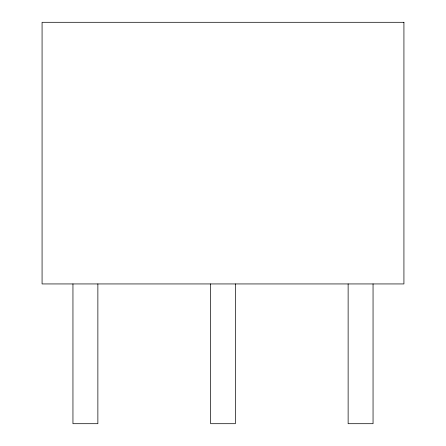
<?xml version="1.0" encoding="UTF-8"?>
<svg xmlns="http://www.w3.org/2000/svg" width="446" height="446" viewBox="0 0 446 446"><rect width="100%" height="100%" fill="white"/><g stroke="black" fill="none" stroke-linecap="round" stroke-linejoin="round"><path stroke-width="0.67" d="M373.051 283.94L373.051 423.7L348.131 423.7L348.131 283.94M235.349 283.94L235.354 423.7L210.646 423.7L210.651 283.94M97.869 283.94L97.869 423.7L72.949 423.7L72.949 283.94M403.925 22.3L42.075 22.3L42.075 283.94L403.925 283.94L403.925 22.3"/></g></svg>
